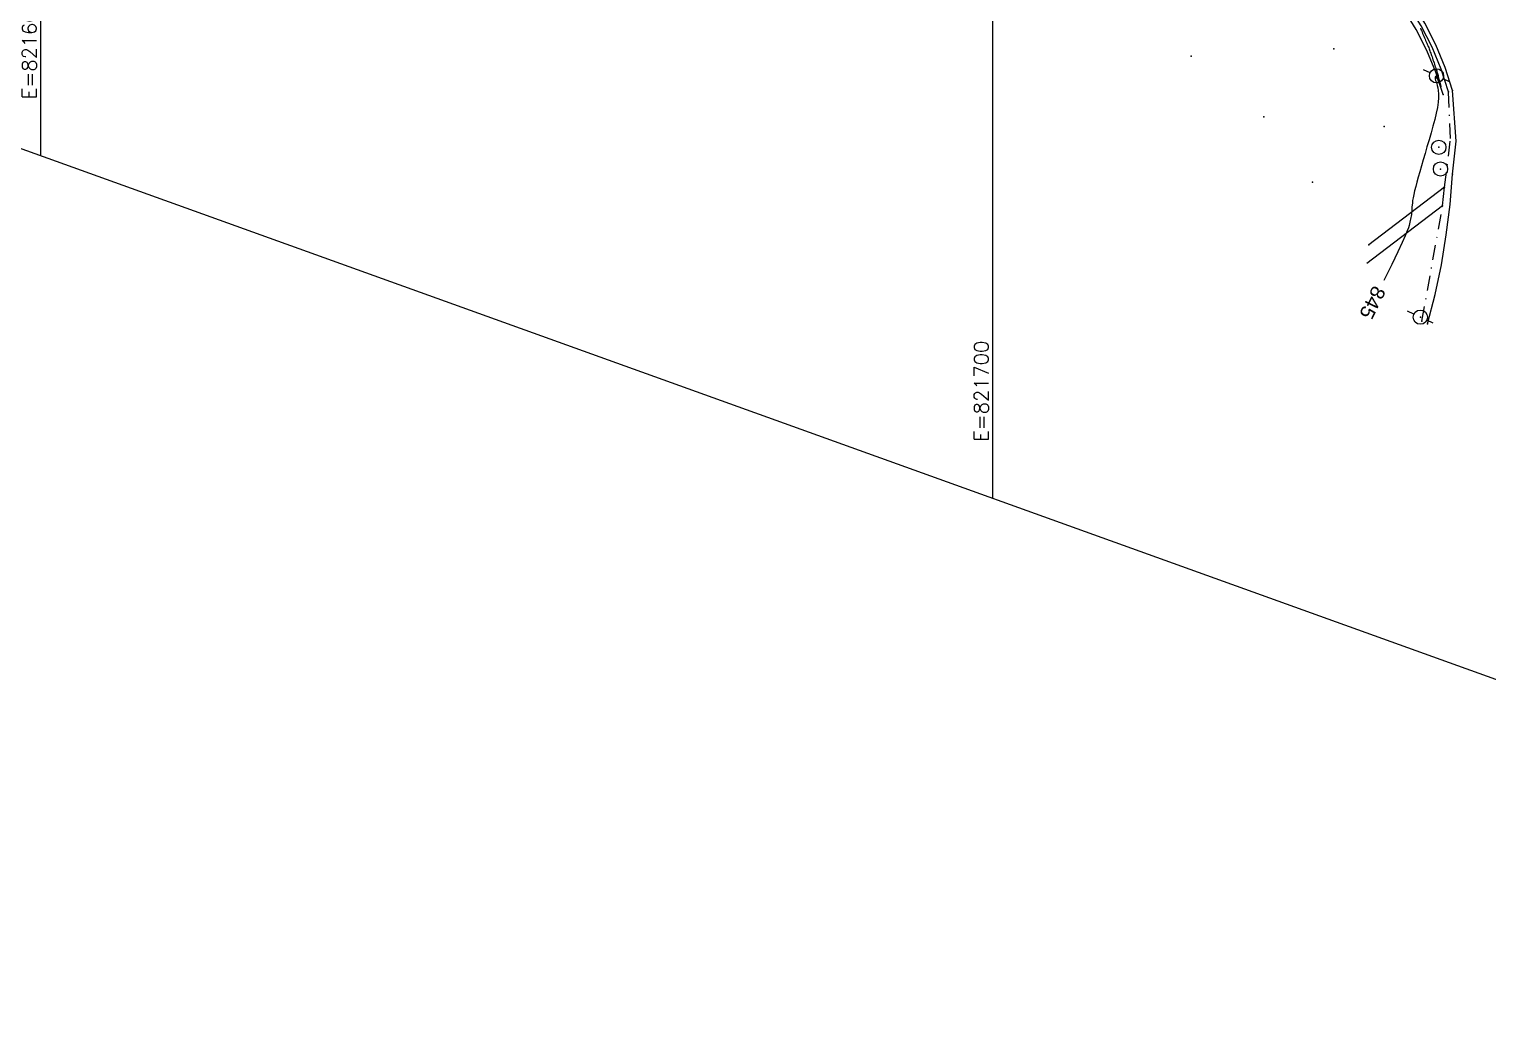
# Model space of a CAD drawing. Header units: metres. Extents: x 820373 to 834957, y 7564678 to 7566875.
# Drawn here: x 821598.8 to 821752, y 7564678.5 to 7564783.8 of the extents above; entities that cross this region are included whole.
import ezdxf
from ezdxf.enums import TextEntityAlignment as Align

# ---------------------------------------------------------------- set-up
doc = ezdxf.new("R2010")
doc.units = ezdxf.units.M
doc.linetypes.add('XREF_TOP$0$DASHDOT', pattern=[25.4, 12.7, -6.35, 0, -6.35])
doc.layers.add('P-FOLHA', color=4, linetype='Continuous', plot=False)
for name, color, linetype in [('P-MALHA-IMPAR', 1, 'Continuous'), ('XREF_TOP$0$T-EU-POSTE', 23, 'Continuous'), ('XREF_TOP$0$T-HM-COTA', 252, 'Continuous'), ('XREF_TOP$0$T-HM-CURVA_MESTRA', 23, 'Continuous'), ('XREF_TOP$0$T-SI-FAIXA', 23, 'Continuous'), ('XREF_TOP$0$T-SI-PLACA', 252, 'Continuous'), ('XREF_TOP$0$T-SV-CALÇAMENTO', 23, 'Continuous'), ('XREF_TOP$0$T-SV-GUARD_RAIL', 23, 'Continuous'), ('XREF_TOP$0$T-SV-GUIA', 23, 'XREF_TOP$0$DASHDOT'), ('XREF_TOP$0$T-SV-GUIA_REBAIXADA', 23, 'Continuous'), ('XREF_TOP$0$T-SV-RUA_PAVIMENTADA', 23, 'Continuous')]:
    doc.layers.add(name, color=color, linetype=linetype)
doc.styles.add('R60', font='romans.shx', dxfattribs={"height": 1.5})
doc.styles.add('XREF_TOP$0$ROMANS', font='arial.ttf', dxfattribs={"height": 1.5})

# ---------------------------------------------------------------- blocks, each defined once
blk = doc.blocks.new('MALHA-IMPAR')
at = {"layer": 'P-MALHA-IMPAR'}
for p, q in [((821600, 7564770.51), (821600, 7565021.07)), ((821700, 7564734.52), (821700, 7564985.08))]:
    blk.add_line(p, q, dxfattribs=at)
at = {"layer": 'P-MALHA-IMPAR', "style": 'R60'}
for s, p in [('E=821600', (821600, 7564781.76)), ('E=821700', (821700, 7564745.77))]:
    blk.add_text(s, height=1.5, rotation=90, dxfattribs=at).set_placement(p, align=Align.BOTTOM_CENTER)
blk = doc.blocks.new('XREF_TOP$0$PONTO')
at = {"layer": 'XREF_TOP$0$T-HM-COTA'}
blk.add_point((0, 0), dxfattribs=at)
blk = doc.blocks.new('XREF_TOP$0$PLACA 01')
blk.add_circle((0, 0), 0.75)
at = {"style": 'XREF_TOP$0$ROMANS'}
blk.add_attdef('PL', text='', height=1.5, dxfattribs=at).set_placement((1.5, 0), align=Align.MIDDLE_LEFT)
blk = doc.blocks.new('XREF_TOP$0$POSTE 01')
for points in [[(-1.5, 0), (-0.75, 0)], [(0.75, 0), (1.5, 0)]]:
    blk.add_lwpolyline(points)
blk.add_circle((0, 0), 0.75)
at = {"style": 'XREF_TOP$0$ROMANS'}
blk.add_attdef('PST', text='', height=1.5, dxfattribs=at).set_placement((2.25, 0), align=Align.MIDDLE_LEFT)
blk = doc.blocks.new('XREF_TOP')
at = {"layer": 'XREF_TOP$0$T-HM-CURVA_MESTRA', "flags": 128}
blk.add_lwpolyline([(821744.94, 7564783.91), (821744.99, 7564783.79), (821745.05, 7564783.66), (821745.11, 7564783.52), (821745.17, 7564783.37), (821745.24, 7564783.22), (821745.3, 7564783.07), (821745.37, 7564782.92), (821745.43, 7564782.77), (821745.49, 7564782.63), (821745.55, 7564782.5), (821745.6, 7564782.36), (821745.66, 7564782.24), (821745.71, 7564782.11), (821745.76, 7564781.99), (821745.81, 7564781.88), (821745.85, 7564781.76), (821745.9, 7564781.64), (821745.94, 7564781.53), (821745.98, 7564781.41), (821746.02, 7564781.29), (821746.07, 7564781.17), (821746.11, 7564781.04), (821746.16, 7564780.9), (821746.21, 7564780.76), (821746.26, 7564780.61), (821746.31, 7564780.45), (821746.37, 7564780.29), (821746.42, 7564780.13), (821746.47, 7564779.97), (821746.53, 7564779.82), (821746.57, 7564779.68), (821746.61, 7564779.55), (821746.65, 7564779.44), (821746.68, 7564779.34), (821746.71, 7564779.25), (821746.73, 7564779.15), (821746.76, 7564779.06), (821746.79, 7564778.96), (821746.82, 7564778.84), (821746.85, 7564778.71), (821746.89, 7564778.56), (821746.93, 7564778.4), (821746.97, 7564778.24), (821747.01, 7564778.08), (821747.04, 7564777.95), (821747.07, 7564777.84), (821747.08, 7564777.77), (821747.07, 7564777.75), (821747.05, 7564777.79), (821747.02, 7564777.88), (821746.97, 7564778), (821746.91, 7564778.14), (821746.85, 7564778.3), (821746.79, 7564778.45), (821746.72, 7564778.59), (821746.66, 7564778.7), (821746.6, 7564778.77), (821746.56, 7564778.81), (821746.52, 7564778.82), (821746.49, 7564778.79), (821746.48, 7564778.73), (821746.48, 7564778.65), (821746.5, 7564778.55), (821746.53, 7564778.42), (821746.58, 7564778.28), (821746.65, 7564778.1), (821746.71, 7564777.9), (821746.77, 7564777.66), (821746.82, 7564777.37), (821746.85, 7564777.02), (821746.84, 7564776.61), (821746.8, 7564776.14), (821746.72, 7564775.59), (821746.59, 7564774.98), (821746.44, 7564774.32), (821746.25, 7564773.63), (821746.06, 7564772.91), (821745.85, 7564772.19), (821745.63, 7564771.46), (821745.43, 7564770.76), (821745.23, 7564770.09), (821745.04, 7564769.45), (821744.87, 7564768.84), (821744.71, 7564768.28), (821744.56, 7564767.75), (821744.44, 7564767.27), (821744.33, 7564766.84), (821744.24, 7564766.45), (821744.17, 7564766.11), (821744.12, 7564765.82), (821744.09, 7564765.56), (821744.07, 7564765.34), (821744.05, 7564765.14), (821744.04, 7564764.96), (821744.03, 7564764.8), (821744.02, 7564764.64), (821744.01, 7564764.48), (821743.99, 7564764.33), (821743.96, 7564764.17), (821743.93, 7564764.02), (821743.9, 7564763.86), (821743.87, 7564763.7), (821743.83, 7564763.54), (821743.79, 7564763.38), (821743.75, 7564763.2), (821743.68, 7564762.96), (821743.55, 7564762.62), (821743.34, 7564762.11), (821743.01, 7564761.39), (821742.55, 7564760.41), (821741.92, 7564759.1), (821741.09, 7564757.41)], dxfattribs=at)
at = {"layer": 'XREF_TOP$0$T-SI-FAIXA'}
blk.add_polyline3d([(821745.68, 7564752.86, 845.25), (821746.48, 7564755.95, 845.22), (821747.14, 7564759.07, 845.19), (821747.66, 7564762.22, 845.16), (821748.05, 7564765.39, 845.14), (821748.31, 7564768.57, 845.12), (821748.69, 7564772.06, 845.1), (821748.3, 7564777.36, 845.08), (821747.53, 7564779.79, 845.07), (821746.57, 7564782.16, 845.05), (821745.41, 7564784.43, 845.04), (821744.07, 7564786.6, 845.03), (821742.56, 7564788.65, 845.01), (821740.89, 7564790.56, 845), (821739.07, 7564792.33, 844.99), (821737.11, 7564793.94, 844.98), (821735.03, 7564795.38, 844.97), (821732.83, 7564796.65, 844.95)], dxfattribs=at)
at = {"layer": 'XREF_TOP$0$T-SV-CALÇAMENTO'}
for points in [[(821747.47, 7564767.21, 845.12), (821739.52, 7564761.16, 844.84)], [(821747.26, 7564765.24, 845.13), (821739.32, 7564759.2, 844.85)]]:
    blk.add_polyline3d(points, dxfattribs=at)
at = {"layer": 'XREF_TOP$0$T-SV-GUARD_RAIL', "ltscale": 22}
blk.add_polyline3d([(821747.32, 7564776.96, 845), (821746.55, 7564779.31, 844.99), (821745.61, 7564781.59, 844.97), (821744.48, 7564783.78, 844.96), (821743.19, 7564785.88, 844.94), (821741.73, 7564787.87, 844.93), (821740.11, 7564789.75, 844.91), (821738.34, 7564791.5, 844.9), (821736.43, 7564793.1, 844.88), (821734.41, 7564794.54, 844.87), (821732.28, 7564795.81, 844.85)], dxfattribs=at)
at = {"layer": 'XREF_TOP$0$T-SV-GUIA', "ltscale": 0.125}
for p, q in [((821748.11, 7564772.33, 845.09), (821747.89, 7564777.24, 845.07)), ((821747.47, 7564767.21, 845.12), (821748.11, 7564772.33, 845.09)), ((821745.09, 7564753.12, 845.32), (821747.26, 7564765.24, 845.13))]:
    blk.add_line(p, q, dxfattribs=at)
at = {"layer": 'XREF_TOP$0$T-SV-GUIA_REBAIXADA'}
blk.add_polyline3d([(821747.26, 7564765.24, 845.13), (821747.47, 7564767.21, 845.12)], dxfattribs=at)
at = {"layer": 'XREF_TOP$0$T-SV-RUA_PAVIMENTADA', "ltscale": 22}
blk.add_polyline3d([(821747.89, 7564777.24, 845.07), (821747.12, 7564779.62, 845.05), (821746.16, 7564781.93, 845.03), (821745.02, 7564784.15, 845.02), (821743.69, 7564786.27, 845), (821742.19, 7564788.27, 844.98), (821740.52, 7564790.16, 844.97), (821738.71, 7564791.9, 844.95), (821736.75, 7564793.48, 844.93), (821734.68, 7564794.89, 844.92), (821732.49, 7564796.13, 844.9), (821709.11, 7564808.5, 844.82), (821689.96, 7564818.38, 844.55), (821671.93, 7564827.72, 844.11), (821655.61, 7564836.29, 843.55), (821636.56, 7564846.6, 842.47), (821619.57, 7564855.33, 841.46), (821602.38, 7564862.64, 840.56), (821579.33, 7564871.69, 839.33)], dxfattribs=at)
at = {"layer": 'XREF_TOP$0$T-EU-POSTE', "rotation": 155.5308673040815}
for p in [(821746.63, 7564778.91, 845.01), (821744.93, 7564753.56, 845.32)]:
    blk.add_blockref('XREF_TOP$0$POSTE 01', p, dxfattribs=at)
at = {"layer": 'XREF_TOP$0$T-HM-COTA', "rotation": 155.5308333333333}
for p in [(821735.83, 7564781.76, 844.66), (821720.87, 7564780.99, 844.33), (821746.63, 7564778.91, 845.01), (821747.89, 7564777.24, 845.07), (821748.3, 7564777.36, 845.08), (821747.32, 7564776.96, 845), (821728.48, 7564774.59, 844.44), (821741.14, 7564773.58, 844.74), (821746.87, 7564771.4, 845.18), (821747.05, 7564769.12, 845.11), (821748.31, 7564768.57, 845.12), (821733.6, 7564767.73, 844.46), (821747.47, 7564767.21, 845.12), (821747.26, 7564765.24, 845.13), (821739.52, 7564761.16, 844.84), (821744.93, 7564753.56, 845.32), (821745.09, 7564753.12, 845.32), (821745.68, 7564752.86, 845.25)]:
    blk.add_blockref('XREF_TOP$0$PONTO', p, dxfattribs=at)
at = {"layer": 'XREF_TOP$0$T-SI-PLACA', "rotation": 155.5308673040815}
for p in [(821746.87, 7564771.4, 845.18), (821747.05, 7564769.12, 845.11)]:
    blk.add_blockref('XREF_TOP$0$PLACA 01', p, dxfattribs=at)
at = {"layer": 'XREF_TOP$0$T-HM-CURVA_MESTRA', "style": 'XREF_TOP$0$ROMANS'}
blk.add_text('845', height=1.5, rotation=243.8621, dxfattribs=at).set_placement((821739.91, 7564755.08, 845), align=Align.MIDDLE_CENTER)

msp = doc.modelspace()

# ---------------------------------------------------------------- linework, layer by layer
at = {"layer": 'P-FOLHA'}
msp.add_lwpolyline([(821935.565, 7564900.298), (821855.732, 7564678.477), (821097.352, 7564951.414), (821177.184, 7565173.235)], close=True, dxfattribs=at)

# ---------------------------------------------------------------- block references
at = {"ltscale": 100}
msp.add_blockref('XREF_TOP', (0, 0), dxfattribs=at)
at = {"layer": 'P-MALHA-IMPAR'}
msp.add_blockref('MALHA-IMPAR', (0, 0), dxfattribs=at)

doc.saveas('drawing.dxf')
